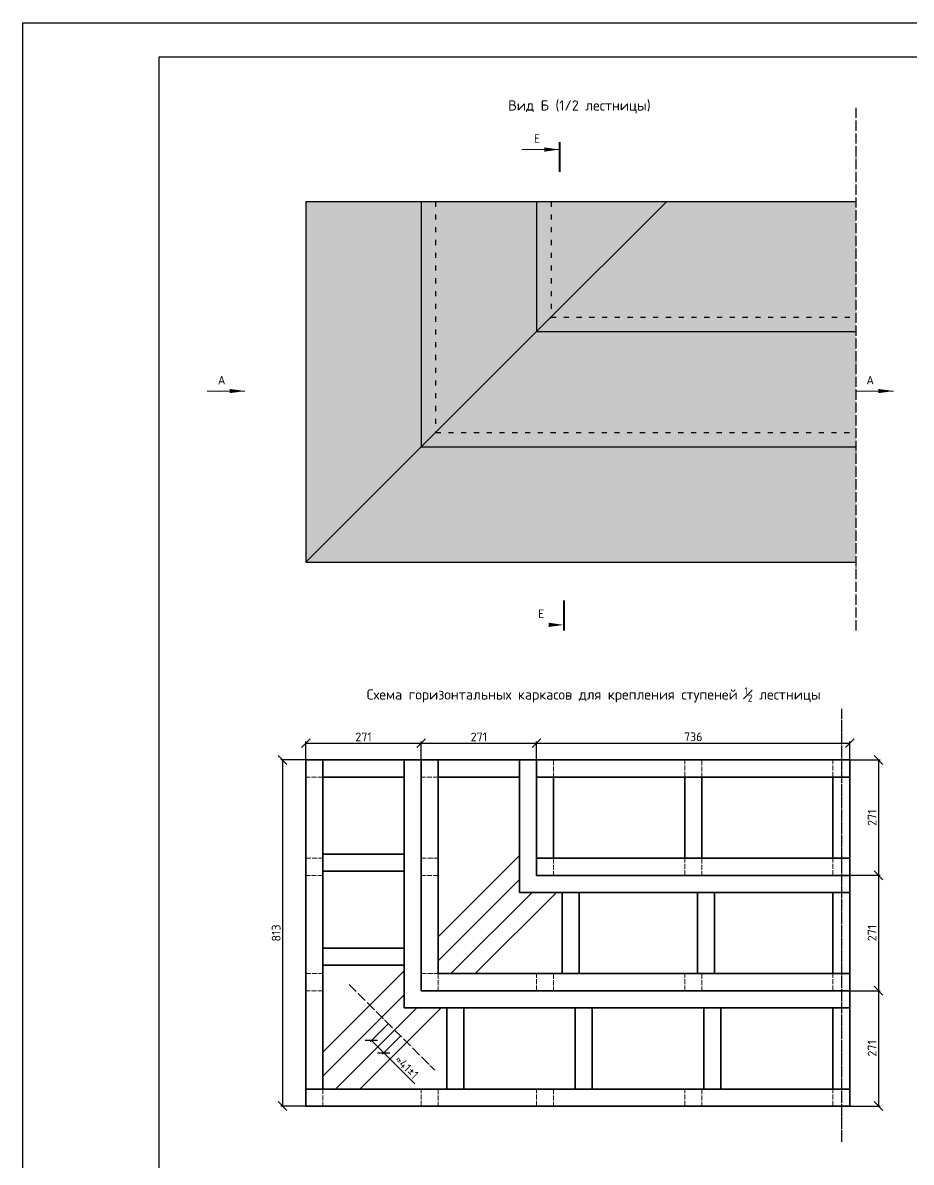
# Model space of a CAD drawing. Header units: millimetres. Extents: x 63961 to 279437, y 165795 to 374915.
# Drawn here: x 109012 to 111099, y 171243 to 173920 of the extents above; entities that cross this region are included whole.
import ezdxf

# ---------------------------------------------------------------- set-up
doc = ezdxf.new("R2010")
doc.units = ezdxf.units.MM
for name, pattern in [('ACAD_ISO02W100', [15, 12, -3]), ('ACAD_ISO03W100', [30, 12, -18]), ('ACAD_ISO04W100', [30, 24, -3, 0, -3])]:
    doc.linetypes.add(name, pattern=pattern)
for name, color, linetype in [('Заливка ступени', 52, 'Continuous'), ('Оси', 120, 'ACAD_ISO04W100'), ('Рамка', 7, 'Continuous'), ('Ступень СМ305 Невидимая', 52, 'ACAD_ISO03W100')]:
    doc.layers.add(name, color=color, linetype=linetype)
for name, color, linetype, lineweight in [('Профиль 40x40', 220, 'Continuous', 35), ('Размеры', 150, 'Continuous', 0), ('Стойки 40x40', 7, 'Continuous', 35), ('Ступень СМ305', 52, 'Continuous', 30)]:
    doc.layers.add(name, color=color, linetype=linetype, lineweight=lineweight)
doc.styles.get("Standard").update_dxf_attribs({"font": 'isocpeur.ttf'})
doc.dimstyles.new('Копия Аннотативный', dxfattribs={"dimscale": 0, "dimtxt": 20.5, "dimasz": 20.5, "dimexe": 4.25, "dimexo": 0.625, "dimgap": 4.625, "dimtad": 1, "dimtxsty": 'Standard', "dimblk": 'OBLIQUE', "dimcen": 20.5, "dimclrd": 256, "dimclrt": 256, "dimadec": 0, "dimazin": 0, "dimtfac": 1, "dimtmove": 0, "dimatfit": 3, "dimfxl": 1, "dimtfillclr": 4, "dimarcsym": 0})

# ---------------------------------------------------------------- blocks, each defined once
blk = doc.blocks.new('_Oblique')
at = {"color": 0, "linetype": 'ByBlock', "lineweight": -2}
blk.add_line((-0.5, -0.5), (0.5, 0.5), dxfattribs=at)
blk = doc.blocks.new('*D246')
at = {"layer": 'Defpoints', "color": 0, "transparency": 16777216}
for p in [(109870.2, 171568.2), (109899.4, 171539.1), (109859.6, 171499.3)]:
    blk.add_point(p, dxfattribs=at)
at = {"layer": 'Размеры', "color": 0, "lineweight": -2, "transparency": 16777216}
for p, q in [((109869.8, 171567.8), (109827.4, 171525.4)), ((109898.9, 171538.6), (109856.6, 171496.3))]:
    blk.add_line(p, q, dxfattribs=at)
at = {"layer": 'Размеры', "lineweight": -2, "transparency": 16777216}
for p, q in [((109830.5, 171528.4), (109859.6, 171499.3)), ((109859.6, 171499.3), (109932.4, 171426.5))]:
    blk.add_line(p, q, dxfattribs=at)
at = {"layer": 'Размеры', "lineweight": -2, "transparency": 16777216, "xscale": 20.5, "yscale": 20.5, "zscale": 20.5}
for p, rotation in [((109830.5, 171528.4), 135.0000000000143), ((109859.6, 171499.3), 315.0000000000143)]:
    blk.add_blockref('_Oblique', p, dxfattribs=dict(at, rotation=rotation))
at = {"layer": 'Размеры', "transparency": 16777216, "insert": (109913.8, 171466.2), "char_height": 20.5, "attachment_point": 5, "rotation": 315}
blk.add_mtext('≈41%%P1', dxfattribs=at)
blk = doc.blocks.new('*D247')
at = {"layer": 'Defpoints', "color": 0, "transparency": 16777216}
for p in [(109947.6, 172226.9), (109676.6, 172187.6), (109947.6, 172187.6)]:
    blk.add_point(p, dxfattribs=at)
at = {"layer": 'Размеры', "color": 0, "lineweight": -2, "transparency": 16777216}
for p, q in [((109676.6, 172188.2), (109676.6, 172231.1)), ((109947.6, 172188.2), (109947.6, 172231.1))]:
    blk.add_line(p, q, dxfattribs=at)
at = {"layer": 'Размеры', "lineweight": -2, "transparency": 16777216}
blk.add_line((109676.6, 172226.9), (109947.6, 172226.9), dxfattribs=at)
at = {"layer": 'Размеры', "lineweight": -2, "transparency": 16777216, "xscale": 20.5, "yscale": 20.5, "zscale": 20.5, "rotation": 180}
blk.add_blockref('_Oblique', (109676.6, 172226.9), dxfattribs=at)
at = {"layer": 'Размеры', "lineweight": -2, "transparency": 16777216, "xscale": 20.5, "yscale": 20.5, "zscale": 20.5}
blk.add_blockref('_Oblique', (109947.6, 172226.9), dxfattribs=at)
at = {"layer": 'Размеры', "transparency": 16777216, "insert": (109812.1, 172241.8), "char_height": 20.5, "attachment_point": 5}
blk.add_mtext('271', dxfattribs=at)
blk = doc.blocks.new('*D248')
at = {"layer": 'Defpoints', "color": 0, "transparency": 16777216}
for p in [(110218.6, 172226.9), (109947.6, 172187.6), (110218.6, 172187.6)]:
    blk.add_point(p, dxfattribs=at)
at = {"layer": 'Размеры', "color": 0, "lineweight": -2, "transparency": 16777216}
for p, q in [((109947.6, 172188.2), (109947.6, 172231.1)), ((110218.6, 172188.2), (110218.6, 172231.1))]:
    blk.add_line(p, q, dxfattribs=at)
at = {"layer": 'Размеры', "lineweight": -2, "transparency": 16777216}
blk.add_line((109947.6, 172226.9), (110218.6, 172226.9), dxfattribs=at)
at = {"layer": 'Размеры', "lineweight": -2, "transparency": 16777216, "xscale": 20.5, "yscale": 20.5, "zscale": 20.5, "rotation": 180}
blk.add_blockref('_Oblique', (109947.6, 172226.9), dxfattribs=at)
at = {"layer": 'Размеры', "lineweight": -2, "transparency": 16777216, "xscale": 20.5, "yscale": 20.5, "zscale": 20.5}
blk.add_blockref('_Oblique', (110218.6, 172226.9), dxfattribs=at)
at = {"layer": 'Размеры', "transparency": 16777216, "insert": (110083.1, 172241.8), "char_height": 20.5, "attachment_point": 5}
blk.add_mtext('271', dxfattribs=at)
blk = doc.blocks.new('*D249')
at = {"layer": 'Defpoints', "color": 0, "transparency": 16777216}
for p in [(110954.6, 172226.9), (110218.6, 172187.6), (110954.6, 172187.6)]:
    blk.add_point(p, dxfattribs=at)
at = {"layer": 'Размеры', "color": 0, "lineweight": -2, "transparency": 16777216}
for p, q in [((110218.6, 172188.2), (110218.6, 172231.1)), ((110954.6, 172188.2), (110954.6, 172231.1))]:
    blk.add_line(p, q, dxfattribs=at)
at = {"layer": 'Размеры', "lineweight": -2, "transparency": 16777216}
blk.add_line((110218.6, 172226.9), (110954.6, 172226.9), dxfattribs=at)
at = {"layer": 'Размеры', "lineweight": -2, "transparency": 16777216, "xscale": 20.5, "yscale": 20.5, "zscale": 20.5, "rotation": 180}
blk.add_blockref('_Oblique', (110218.6, 172226.9), dxfattribs=at)
at = {"layer": 'Размеры', "lineweight": -2, "transparency": 16777216, "xscale": 20.5, "yscale": 20.5, "zscale": 20.5}
blk.add_blockref('_Oblique', (110954.6, 172226.9), dxfattribs=at)
at = {"layer": 'Размеры', "transparency": 16777216, "insert": (110586.6, 172242), "char_height": 20.5, "attachment_point": 5}
blk.add_mtext('736', dxfattribs=at)
blk = doc.blocks.new('*D250')
at = {"layer": 'Defpoints', "color": 0, "transparency": 16777216}
for p in [(109676.6, 172187.6), (109622, 171374.6), (109676.6, 171374.6)]:
    blk.add_point(p, dxfattribs=at)
at = {"layer": 'Размеры', "color": 0, "lineweight": -2, "transparency": 16777216}
for p, q in [((109675.9, 172187.6), (109617.8, 172187.6)), ((109675.9, 171374.6), (109617.8, 171374.6))]:
    blk.add_line(p, q, dxfattribs=at)
at = {"layer": 'Размеры', "lineweight": -2, "transparency": 16777216}
blk.add_line((109622, 172187.6), (109622, 171374.6), dxfattribs=at)
at = {"layer": 'Размеры', "lineweight": -2, "transparency": 16777216, "xscale": 20.5, "yscale": 20.5, "zscale": 20.5}
for p, rotation in [((109622, 172187.6), 90), ((109622, 171374.6), 270)]:
    blk.add_blockref('_Oblique', p, dxfattribs=dict(at, rotation=rotation))
at = {"layer": 'Размеры', "transparency": 16777216, "insert": (109606.9, 171781.1), "char_height": 20.5, "attachment_point": 5, "rotation": 90}
blk.add_mtext('813', dxfattribs=at)
blk = doc.blocks.new('*D251')
at = {"layer": 'Defpoints', "color": 0, "transparency": 16777216}
for p in [(110954.6, 172187.6), (110954.6, 171916.6), (111021.9, 171916.6)]:
    blk.add_point(p, dxfattribs=at)
at = {"layer": 'Размеры', "color": 0, "lineweight": -2, "transparency": 16777216}
for p, q in [((110955.2, 172187.6), (111026.1, 172187.6)), ((110955.2, 171916.6), (111026.1, 171916.6))]:
    blk.add_line(p, q, dxfattribs=at)
at = {"layer": 'Размеры', "lineweight": -2, "transparency": 16777216}
blk.add_line((111021.9, 172187.6), (111021.9, 171916.6), dxfattribs=at)
at = {"layer": 'Размеры', "lineweight": -2, "transparency": 16777216, "xscale": 20.5, "yscale": 20.5, "zscale": 20.5}
for p, rotation in [((111021.9, 172187.6), 90), ((111021.9, 171916.6), 270)]:
    blk.add_blockref('_Oblique', p, dxfattribs=dict(at, rotation=rotation))
at = {"layer": 'Размеры', "transparency": 16777216, "insert": (111006.9, 172052.1), "char_height": 20.5, "attachment_point": 5, "rotation": 90}
blk.add_mtext('271', dxfattribs=at)
blk = doc.blocks.new('*D252')
at = {"layer": 'Defpoints', "color": 0, "transparency": 16777216}
for p in [(110954.6, 171916.6), (110954.6, 171645.6), (111021.9, 171645.6)]:
    blk.add_point(p, dxfattribs=at)
at = {"layer": 'Размеры', "color": 0, "lineweight": -2, "transparency": 16777216}
for p, q in [((110955.2, 171916.6), (111026.1, 171916.6)), ((110955.2, 171645.6), (111026.1, 171645.6))]:
    blk.add_line(p, q, dxfattribs=at)
at = {"layer": 'Размеры', "lineweight": -2, "transparency": 16777216}
blk.add_line((111021.9, 171916.6), (111021.9, 171645.6), dxfattribs=at)
at = {"layer": 'Размеры', "lineweight": -2, "transparency": 16777216, "xscale": 20.5, "yscale": 20.5, "zscale": 20.5}
for p, rotation in [((111021.9, 171916.6), 90), ((111021.9, 171645.6), 270)]:
    blk.add_blockref('_Oblique', p, dxfattribs=dict(at, rotation=rotation))
at = {"layer": 'Размеры', "transparency": 16777216, "insert": (111006.9, 171781.1), "char_height": 20.5, "attachment_point": 5, "rotation": 90}
blk.add_mtext('271', dxfattribs=at)
blk = doc.blocks.new('*D253')
at = {"layer": 'Defpoints', "color": 0, "transparency": 16777216}
for p in [(110954.6, 171645.6), (110954.6, 171374.6), (111021.9, 171374.6)]:
    blk.add_point(p, dxfattribs=at)
at = {"layer": 'Размеры', "color": 0, "lineweight": -2, "transparency": 16777216}
for p, q in [((110955.2, 171645.6), (111026.1, 171645.6)), ((110955.2, 171374.6), (111026.1, 171374.6))]:
    blk.add_line(p, q, dxfattribs=at)
at = {"layer": 'Размеры', "lineweight": -2, "transparency": 16777216}
blk.add_line((111021.9, 171645.6), (111021.9, 171374.6), dxfattribs=at)
at = {"layer": 'Размеры', "lineweight": -2, "transparency": 16777216, "xscale": 20.5, "yscale": 20.5, "zscale": 20.5}
for p, rotation in [((111021.9, 171645.6), 90), ((111021.9, 171374.6), 270)]:
    blk.add_blockref('_Oblique', p, dxfattribs=dict(at, rotation=rotation))
at = {"layer": 'Размеры', "transparency": 16777216, "insert": (111006.9, 171510.1), "char_height": 20.5, "attachment_point": 5, "rotation": 90}
blk.add_mtext('271', dxfattribs=at)

msp = doc.modelspace()

# ---------------------------------------------------------------- hatches: boundary and pattern name
at = {"layer": 'Заливка ступени', "true_color": 0xf8f6b0}
h = msp.add_hatch(color=51, dxfattribs=at)
h.dxf.hatch_style = 1
h.paths.add_polyline_path([(110968.563, 173499.295), (110523.563, 173499.295), (110218.563, 173194.295), (110968.563, 173194.295)])
h.paths.add_polyline_path([(110523.563, 173499.295), (110218.563, 173499.295), (110218.563, 173194.295)], flags=17)
h.paths.add_polyline_path([(110218.563, 173499.295), (109947.563, 173499.295), (109947.563, 172923.295), (110218.563, 173194.295)])
h.paths.add_polyline_path([(109947.563, 173499.295), (109913.563, 173499.295), (109676.563, 173499.295), (109676.563, 172652.295), (109913.563, 172889.295), (109947.563, 172923.295)])
h.paths.add_polyline_path([(110968.563, 173194.295), (110218.563, 173194.295), (109947.563, 172923.295), (110968.563, 172923.295)])
h.paths.add_polyline_path([(110968.563, 172923.295), (109947.563, 172923.295), (109913.563, 172889.295), (109676.563, 172652.295), (110968.563, 172652.295)])

# ---------------------------------------------------------------- linework, layer by layer
at = {"layer": 'Оси'}
for p, q in [((110968.563, 173719.998), (110968.563, 172489.872)), ((110934.563, 172308.028), (110934.563, 171290.091)), ((110934.563, 172282.195), (110934.563, 171290.091)), ((109778.026, 171660.385), (109979.783, 171458.629))]:
    msp.add_line(p, q, dxfattribs=at)
at = {"layer": 'Профиль 40x40'}
for p, q in [((109947.563, 172187.557), (109907.563, 172187.557)), ((109907.563, 172187.557), (109907.563, 171605.557)), ((109987.563, 171772.125), (110178.563, 171963.125)), ((109987.563, 171715.557), (110178.563, 171906.557)), ((110017.563, 171685.557), (110208.563, 171876.557)), ((110074.131, 171685.557), (110265.131, 171876.557)), ((109716.563, 171501.125), (109907.563, 171692.125)), ((109716.563, 171444.557), (109907.563, 171635.557)), ((109746.563, 171414.557), (109937.563, 171605.557)), ((109803.131, 171414.557), (109994.131, 171605.557)), ((109907.563, 171605.557), (110954.563, 171605.557))]:
    msp.add_line(p, q, dxfattribs=at)
for points in [[(109676.563, 172187.557), (109716.563, 172187.557), (109716.563, 171414.557), (109676.563, 171414.557)], [(109987.563, 172187.557), (110178.563, 172187.557), (110178.563, 172147.557), (109987.563, 172147.557)], [(110218.563, 172187.557), (110954.563, 172187.557), (110954.563, 172147.557), (110218.563, 172147.557)], [(110218.563, 172147.557), (110258.563, 172147.557), (110258.563, 171956.557), (110218.563, 171956.557)], [(110566.563, 172147.557), (110606.563, 172147.557), (110606.563, 171956.557), (110566.563, 171956.557)], [(110914.563, 172147.557), (110954.563, 172147.557), (110954.563, 171956.557), (110914.563, 171956.557)], [(109716.563, 171966.557), (109907.563, 171966.557), (109907.563, 171926.557), (109716.563, 171926.557)], [(110218.563, 171956.557), (110954.563, 171956.557), (110954.563, 171916.557), (110218.563, 171916.557)], [(110278.563, 171876.557), (110318.563, 171876.557), (110318.563, 171685.557), (110278.563, 171685.557)], [(110596.563, 171876.557), (110636.563, 171876.557), (110636.563, 171685.557), (110596.563, 171685.557)], [(110914.563, 171876.557), (110954.563, 171876.557), (110954.563, 171685.557), (110914.563, 171685.557)], [(109716.563, 171745.557), (109907.563, 171745.557), (109907.563, 171705.557), (109716.563, 171705.557)], [(110007.563, 171605.557), (110047.563, 171605.557), (110047.563, 171414.557), (110007.563, 171414.557)], [(110309.563, 171605.557), (110349.563, 171605.557), (110349.563, 171414.557), (110309.563, 171414.557)], [(110611.563, 171605.557), (110651.563, 171605.557), (110651.563, 171414.557), (110611.563, 171414.557)], [(109676.563, 171414.557), (110954.563, 171414.557), (110954.563, 171374.557), (109676.563, 171374.557)]]:
    msp.add_lwpolyline(points, close=True, dxfattribs=at)
for points in [[(109907.563, 172147.557), (109716.563, 172147.557), (109716.563, 172187.557), (109947.563, 172187.557), (109947.563, 172147.557)], [(109987.563, 171645.557), (109947.563, 171645.557), (109947.563, 172187.557), (109987.563, 172187.557), (109987.563, 171685.557)], [(110218.563, 171876.557), (110178.563, 171876.557), (110178.563, 172187.557), (110218.563, 172187.557), (110218.563, 171916.557)], [(110218.563, 171916.557), (110954.563, 171916.557), (110954.563, 171876.557), (110178.563, 171876.557), (110178.563, 171916.557)], [(109947.563, 171785.557), (109947.563, 171745.557)], [(109987.563, 171685.557), (110954.563, 171685.557), (110954.563, 171645.557), (109947.563, 171645.557), (109947.563, 171685.557)], [(110914.563, 171645.557), (110954.563, 171645.557), (110954.563, 171414.557), (110914.563, 171414.557), (110914.563, 171605.557)]]:
    msp.add_lwpolyline(points, dxfattribs=at)
at = {"layer": 'Размеры'}
for p, q in [((109011.663, 173919.573), (109011.663, 173839.573)), ((109331.663, 173839.573), (109331.663, 172784.896)), ((110178.563, 171876.557), (110178.563, 171976.557)), ((109947.563, 171645.557), (109947.563, 171745.557)), ((109947.563, 171645.557), (110047.563, 171645.557))]:
    msp.add_line(p, q, dxfattribs=at)
at = {"layer": 'Размеры', "color": 2, "lineweight": 40}
for p, q in [((110272.563, 173639.087), (110272.563, 173569.284)), ((110282.455, 172561.973), (110282.455, 172492.17))]:
    msp.add_line(p, q, dxfattribs=at)
at = {"layer": 'Размеры', "color": 2}
for p, q in [((110272.563, 173621.774), (110184.099, 173621.774)), ((109533.362, 173054.366), (109444.898, 173054.366)), ((111057.027, 173054.366), (110968.563, 173054.366))]:
    msp.add_line(p, q, dxfattribs=at)
for points in [[(110272.563, 173621.774, 0, 10, 0), (110236.952, 173621.774, 10, 10, 0)], [(109533.362, 173054.366, 0, 10, 0), (109497.751, 173054.366, 10, 10, 0)], [(111057.027, 173054.366, 0, 10, 0), (111021.416, 173054.366, 10, 10, 0)], [(110282.455, 172505.031, 0, 10, 0), (110246.844, 172505.031, 10, 10, 0)]]:
    msp.add_lwpolyline(points, format="xyseb", dxfattribs=at)
at = {"layer": 'Размеры', "color": 2, "const_width": 5}
for points in [[(109533.362, 173054.366), (109533.362, 173054.366)], [(111057.027, 173054.366), (111057.027, 173054.366)]]:
    msp.add_lwpolyline(points, dxfattribs=at)
at = {"layer": 'Рамка'}
for points in [[(109011.663, 173919.573), (115731.663, 173919.573), (115731.663, 169167.573), (109011.663, 169167.573)], [(109331.663, 173839.573), (115651.663, 173839.573), (115651.663, 169247.573), (109331.663, 169247.573)]]:
    msp.add_lwpolyline(points, close=True, dxfattribs=at)
at = {"layer": 'Стойки 40x40', "linetype": 'ACAD_ISO02W100', "lineweight": 0}
for points in [[(109676.563, 172187.557), (109716.563, 172187.557), (109716.563, 172147.557), (109676.563, 172147.557)], [(109947.563, 172187.557), (109987.563, 172187.557), (109987.563, 172147.557), (109947.563, 172147.557)], [(110218.563, 172187.557), (110258.563, 172187.557), (110258.563, 172147.557), (110218.563, 172147.557)], [(110566.563, 172187.557), (110606.563, 172187.557), (110606.563, 172147.557), (110566.563, 172147.557)], [(110914.563, 172187.557), (110954.563, 172187.557), (110954.563, 172147.557), (110914.563, 172147.557)], [(109676.563, 171956.557), (109716.563, 171956.557), (109716.563, 171916.557), (109676.563, 171916.557)], [(109947.563, 171956.557), (109987.563, 171956.557), (109987.563, 171916.557), (109947.563, 171916.557)], [(110218.563, 171956.557), (110258.563, 171956.557), (110258.563, 171916.557), (110218.563, 171916.557)], [(110566.563, 171956.557), (110606.563, 171956.557), (110606.563, 171916.557), (110566.563, 171916.557)], [(110914.563, 171956.557), (110954.563, 171956.557), (110954.563, 171916.557), (110914.563, 171916.557)], [(109676.563, 171685.557), (109716.563, 171685.557), (109716.563, 171645.557), (109676.563, 171645.557)], [(109947.563, 171685.557), (109987.563, 171685.557), (109987.563, 171645.557), (109947.563, 171645.557)], [(110218.563, 171685.557), (110258.563, 171685.557), (110258.563, 171645.557), (110218.563, 171645.557)], [(110566.563, 171685.557), (110606.563, 171685.557), (110606.563, 171645.557), (110566.563, 171645.557)], [(110914.563, 171685.557), (110954.563, 171685.557), (110954.563, 171645.557), (110914.563, 171645.557)], [(109676.563, 171414.557), (109716.563, 171414.557), (109716.563, 171374.557), (109676.563, 171374.557)], [(109947.563, 171414.557), (109987.563, 171414.557), (109987.563, 171374.557), (109947.563, 171374.557)], [(110218.563, 171414.557), (110258.563, 171414.557), (110258.563, 171374.557), (110218.563, 171374.557)], [(110566.563, 171414.557), (110606.563, 171414.557), (110606.563, 171374.557), (110566.563, 171374.557)], [(110914.563, 171414.557), (110954.563, 171414.557), (110954.563, 171374.557), (110914.563, 171374.557)]]:
    msp.add_lwpolyline(points, close=True, dxfattribs=at)
at = {"layer": 'Ступень СМ305'}
for p, q in [((109913.563, 173499.295), (109676.563, 173499.295)), ((109676.563, 173499.295), (109676.563, 172652.295)), ((110218.563, 173499.295), (109913.563, 173499.295)), ((109947.563, 173499.295), (109947.563, 172923.295)), ((110218.563, 173499.295), (110218.563, 173194.295)), ((110968.563, 173499.295), (110218.563, 173499.295)), ((110523.563, 173499.295), (110218.563, 173194.295)), ((110218.563, 173194.295), (109913.563, 172889.295)), ((110218.563, 173194.295), (110968.563, 173194.295)), ((109947.563, 172923.295), (110968.563, 172923.295)), ((109913.563, 172889.295), (109676.563, 172652.295)), ((109676.563, 172652.295), (110968.563, 172652.295))]:
    msp.add_line(p, q, dxfattribs=at)
at = {"layer": 'Ступень СМ305 Невидимая'}
for p, q in [((109981.563, 173499.295), (109981.563, 172957.295)), ((110252.563, 173499.295), (110252.563, 173228.295)), ((110252.563, 173228.295), (110218.563, 173194.295)), ((110252.563, 173228.295), (110968.563, 173228.295)), ((109981.563, 172957.295), (110968.563, 172957.295)), ((109947.563, 172923.295), (109913.563, 172889.295))]:
    msp.add_line(p, q, dxfattribs=at)

# ---------------------------------------------------------------- texts
at = {"layer": 'Размеры', "color": 7}
msp.add_text('Вид Б (1/2 лестницы)', height=24, dxfattribs=at).set_placement((110152.109, 173713.405))
at = {"layer": 'Размеры', "color": 2, "char_height": 20, "attachment_point": 3}
for s, insert in [('Е', (110226.918, 173657.545)), ('А', (109487.718, 173090.138)), ('А', (111011.382, 173090.138)), ('Е', (110236.811, 172540.802))]:
    msp.add_mtext(s, dxfattribs=dict(at, insert=insert))
at = {"layer": 'Размеры', "color": 7, "ltscale": 1.5, "insert": (110886.369, 172358.283), "char_height": 24, "attachment_point": 3}
msp.add_mtext('\\A1;Схема горизонтальных каркасов для крепления ступеней {\\H0.7x;\\S1#2;\\H1.42857x; лестницы}', dxfattribs=at)

# ---------------------------------------------------------------- dimensions: what is measured, and where the dimension line sits
at = {"layer": 'Размеры'}
for base, p1, p2, picture, middle in [((109947.563, 172226.857), (109676.563, 172187.557), (109947.563, 172187.557), '*D247', (109812.063, 172241.774)), ((110218.563, 172226.857), (109947.563, 172187.557), (110218.563, 172187.557), '*D248', (110083.063, 172241.774)), ((110954.563, 172226.857), (110218.563, 172187.557), (110954.563, 172187.557), '*D249', (110586.563, 172241.956))]:
    dim = msp.add_linear_dim(base=base, p1=p1, p2=p2, dimstyle='Копия Аннотативный', dxfattribs=at)
    dim.commit()
    dim.dimension.update_dxf_attribs({"geometry": picture, "text_midpoint": middle})
for base, p1, p2, picture, middle in [((109622.017, 171374.557), (109676.563, 172187.557), (109676.563, 171374.557), '*D250', (109606.918, 171781.057)), ((111021.865, 171916.557), (110954.563, 172187.557), (110954.563, 171916.557), '*D251', (111006.948, 172052.057)), ((111021.865, 171645.557), (110954.563, 171916.557), (110954.563, 171645.557), '*D252', (111006.948, 171781.057)), ((111021.865, 171374.557), (110954.563, 171645.557), (110954.563, 171374.557), '*D253', (111006.948, 171510.057))]:
    dim = msp.add_linear_dim(base=base, p1=p1, p2=p2, angle=90, dimstyle='Копия Аннотативный', dxfattribs=at)
    dim.commit()
    dim.dimension.update_dxf_attribs({"geometry": picture, "text_midpoint": middle})
dim = msp.add_aligned_dim(p1=(109870.209, 171568.203), p2=(109899.351, 171539.06), distance=-56.225, text='≈41%%P1', dimstyle='Копия Аннотативный', dxfattribs=at)
dim.commit()
dim.dimension.update_dxf_attribs({"geometry": '*D246', "text_midpoint": (109913.804, 171466.189)})

doc.saveas('drawing.dxf')
